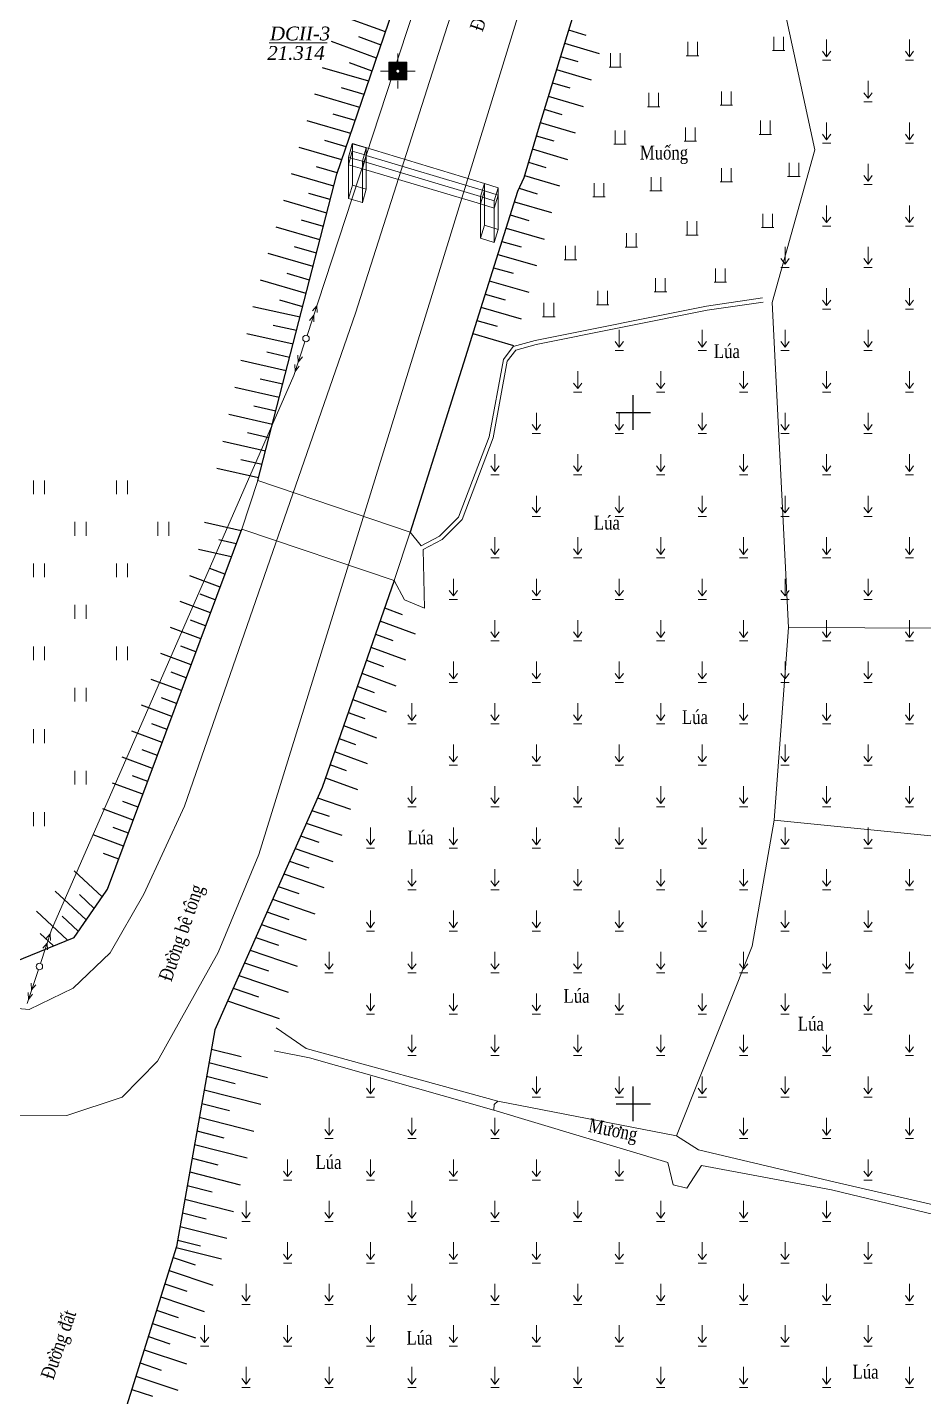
# Model space of a CAD drawing. Header units: metres. Extents: x 585499 to 586851, y 1565849 to 1566901.
# Drawn here: x 585956.2 to 586021, y 1566178.8 to 1566277.9 of the extents above; entities that cross this region are included whole.
import ezdxf
from ezdxf.enums import TextEntityAlignment as Align

# ---------------------------------------------------------------- set-up
doc = ezdxf.new("R2010")
doc.units = ezdxf.units.M
for name, color, linetype, lineweight in [('cau cong', 172, 'Continuous', 0), ('DAUGACH', 7, 'Continuous', 0), ('dct', 7, 'Continuous', 0), ('duong bo', 97, 'Continuous', 0), ('duong nhua-bt', 10, 'Continuous', 0), ('Ghi chu', 2, 'Continuous', 5), ('KHOI_500', 3, 'Continuous', 0), ('ten', 90, 'Continuous', 0), ('text', 7, 'Continuous', 0), ('ThucVat', 90, 'Continuous', 0), ('thuy van', 111, 'Continuous', 0), ('VUONG', 2, 'Continuous', 0), ('đuongdien', 2, 'Continuous', 0)]:
    doc.layers.add(name, color=color, linetype=linetype, lineweight=lineweight)
for name, color, linetype in [('CTL', 165, 'Continuous'), ('K_HUNG', 7, 'Continuous'), ('taluy', 15, 'Continuous')]:
    doc.layers.add(name, color=color, linetype=linetype)
doc.styles.add('ghi chu', font='times.ttf', dxfattribs={"height": 1})
doc.styles.add('VNTIMEI', font='')
doc.styles.get('VNTIMEI').set_extended_font_data('.VnTime', italic=True)
doc.linetypes.add('TAluy-500', pattern='A,0.667,[130,ltypeshp.shx,S=-0.25,R=0,X=-0.25,Y=0.25],0.333', length=1)
doc.linetypes.add('TAluy-500N', pattern='A,0.667,[130,ltypeshp.shx,S=-0.25,R=0,X=0.25,Y=-0.25],0.333', length=1)

# ---------------------------------------------------------------- blocks, each defined once
blk = doc.blocks.new('cdct')
at = {"layer": 'Ghi chu'}
for points in [[(-0.95, 0), (-11.23, 0)], [(-8.18, -0.66), (-10, 0), (-8.18, 0.7)], [(-5.32, -0.66), (-7.15, 0), (-5.32, 0.7)], [(0.95, 0), (11.23, 0)], [(5.32, -0.66), (7.15, 0), (5.32, 0.7)], [(8.18, -0.66), (10, 0), (8.18, 0.7)]]:
    blk.add_lwpolyline(points, dxfattribs=at)
blk.add_circle((0, 0), 0.947, dxfattribs=at)
blk = doc.blocks.new('fdsa')
at = {"layer": 'ThucVat', "color": 8}
for p, q in [((586981.426, 1565459.991), (586981.426, 1565458.991)), ((586982.126, 1565459.991), (586982.126, 1565458.991))]:
    blk.add_line(p, q, dxfattribs=at)
blk.add_lwpolyline([(586981.326, 1565458.991), (586982.226, 1565458.991)], dxfattribs=at)
blk = doc.blocks.new('aa')
at = {"layer": 'ThucVat', "color": 8}
for p, q in [((586849.349, 1565409.619), (586849.349, 1565410.869)), ((586849.349, 1565409.619), (586849.049, 1565410.019)), ((586849.349, 1565409.619), (586849.649, 1565410.019)), ((586849.049, 1565409.369), (586849.649, 1565409.369))]:
    blk.add_line(p, q, dxfattribs=at)
blk = doc.blocks.new('dcs')
at = {"layer": 'ThucVat', "color": 8}
for points in [[(587828.57, 1565298.144), (587828.57, 1565297.144)], [(587829.37, 1565298.144), (587829.37, 1565297.144)]]:
    blk.add_lwpolyline(points, dxfattribs=at)
blk = doc.blocks.new('m_betong')
at = {"layer": 'DAUGACH'}
for p, q in [((0, 0.001), (0, 0.0018)), ((-0.0018, 0), (-0.001, 0)), ((0.001, 0), (0.0018, 0)), ((0, -0.0018), (0, -0.001))]:
    blk.add_line(p, q, dxfattribs=at)
at = {"layer": 'VUONG', "color": 6}
for p, q in [((-0.00088, -0.00092), (-0.00088, 0.00092)), ((-0.00088, -0.00092), (-0.00088, 0.00092)), ((-0.00083, -0.00092), (-0.00083, 0.00092)), ((-0.00078, -0.00092), (-0.00078, 0.00092)), ((-0.00073, -0.00092), (-0.00073, 0.00092)), ((-0.00068, -0.00092), (-0.00068, 0.00092)), ((-0.00063, -0.00092), (-0.00063, 0.00092)), ((-0.00058, -0.00092), (-0.00058, 0.00092)), ((-0.00053, -0.00092), (-0.00053, 0.00092)), ((-0.00048, -0.00092), (-0.00048, 0.00092)), ((-0.00048, -0.00092), (-0.00048, 0.00092)), ((-0.00043, -0.00092), (-0.00043, 0.00092)), ((-0.00038, -0.00092), (-0.00038, 0.00092)), ((-0.00033, -0.00092), (-0.00033, 0.00092)), ((-0.00028, -0.00092), (-0.00028, 0.00092)), ((-0.00023, -0.00092), (-0.00023, 0.00092)), ((-0.00023, 0.00092), (-0.00023, -0.00092)), ((-0.00018, 0.0001), (-0.00018, 0.00092)), ((-0.00013, 0.00016), (-0.00013, 0.00092)), ((-0.00008, 0.00019), (-0.00008, 0.00092)), ((-0.00008, 0.00019), (-0.00008, 0.00092)), ((-0.00003, 0.0002), (-0.00003, 0.00092)), ((0.00002, 0.0002), (0.00002, 0.00092)), ((0.00007, 0.00019), (0.00007, 0.00092)), ((0.00012, 0.00016), (0.00012, 0.00092)), ((0.00017, 0.00011), (0.00017, 0.00092)), ((0.00022, -0.00092), (0.00022, 0.00092)), ((0.00027, -0.00092), (0.00027, 0.00092)), ((0.00032, -0.00092), (0.00032, 0.00092)), ((0.00032, -0.00092), (0.00032, 0.00092)), ((0.00037, -0.00092), (0.00037, 0.00092)), ((0.00042, -0.00092), (0.00042, 0.00092)), ((0.00047, -0.00092), (0.00047, 0.00092)), ((0.00052, -0.00092), (0.00052, 0.00092)), ((0.00057, -0.00092), (0.00057, 0.00092)), ((0.00062, -0.00092), (0.00062, 0.00092)), ((0.00067, -0.00092), (0.00067, 0.00092)), ((0.00072, -0.00092), (0.00072, 0.00092)), ((0.00072, -0.00092), (0.00072, 0.00092)), ((0.00077, -0.00092), (0.00077, 0.00092)), ((0.00082, -0.00092), (0.00082, 0.00092)), ((0.00087, -0.00092), (0.00087, 0.00092)), ((-0.00018, -0.0001), (-0.00018, -0.00092)), ((-0.00013, -0.00016), (-0.00013, -0.00092)), ((-0.00008, -0.00019), (-0.00008, -0.00092)), ((-0.00003, -0.0002), (-0.00003, -0.00092)), ((0.00002, -0.0002), (0.00002, -0.00092)), ((0.00007, -0.00019), (0.00007, -0.00092)), ((0.00012, -0.00016), (0.00012, -0.00092)), ((0.00017, -0.00011), (0.00017, -0.00092))]:
    blk.add_line(p, q, dxfattribs=at)
blk.add_lwpolyline([(-0.00092, -0.00092), (0.00092, -0.00092), (0.00092, 0.00092), (-0.00092, 0.00092)], close=True, dxfattribs=at)
blk.add_circle((0, 0), 0.000204, dxfattribs=at)

msp = doc.modelspace()

# ---------------------------------------------------------------- linework, layer by layer
at = {"layer": 'cau cong', "color": 8, "elevation": 14.25}
msp.add_lwpolyline([(585972.843, 1566245.085), (585983.848, 1566241.358), (585982.685, 1566237.848), (585971.666, 1566241.579)], close=True, dxfattribs=at)
at = {"layer": 'CTL', "color": 8}
for p, q in [((585982.075, 1566277.528, 14.25), (585978.853, 1566278.708, 14.25)), ((585982.075, 1566277.528, 14.25), (585978.853, 1566278.708, 14.25)), ((585981.752, 1566276.581, 14.25), (585980.13, 1566277.175, 14.25)), ((585981.752, 1566276.581, 14.25), (585980.13, 1566277.175, 14.25)), ((585995.315, 1566277.677, 14.25), (585996.559, 1566277.305, 14.25)), ((585995.315, 1566277.677, 14.25), (585996.559, 1566277.305, 14.25)), ((585981.429, 1566275.634, 14.25), (585978.164, 1566276.831, 14.25)), ((585981.429, 1566275.634, 14.25), (585978.164, 1566276.831, 14.25)), ((585995.022, 1566276.721, 14.25), (585997.517, 1566275.976, 14.25)), ((585995.022, 1566276.721, 14.25), (585997.517, 1566275.976, 14.25)), ((585981.106, 1566274.687, 14.25), (585979.463, 1566275.29, 14.25)), ((585981.106, 1566274.687, 14.25), (585979.463, 1566275.29, 14.25)), ((585994.729, 1566275.765, 14.25), (585995.98, 1566275.391, 14.25)), ((585994.729, 1566275.765, 14.25), (585995.98, 1566275.391, 14.25)), ((585980.859, 1566273.964, 14.25), (585977.514, 1566274.94, 14.25)), ((585980.859, 1566273.964, 14.25), (585977.514, 1566274.94, 14.25)), ((585994.436, 1566274.809, 14.25), (585996.945, 1566274.059, 14.25)), ((585994.436, 1566274.809, 14.25), (585996.945, 1566274.059, 14.25)), ((585980.533, 1566273.017, 14.25), (585978.884, 1566273.499, 14.25)), ((585980.533, 1566273.017, 14.25), (585978.884, 1566273.499, 14.25)), ((585994.143, 1566273.853, 14.25), (585995.401, 1566273.477, 14.25)), ((585994.143, 1566273.853, 14.25), (585995.401, 1566273.477, 14.25)), ((585980.208, 1566272.071, 14.25), (585976.954, 1566273.02, 14.25)), ((585980.208, 1566272.071, 14.25), (585976.954, 1566273.02, 14.25)), ((585993.85, 1566272.896, 14.25), (585996.372, 1566272.143, 14.25)), ((585993.85, 1566272.896, 14.25), (585996.372, 1566272.143, 14.25)), ((585979.882, 1566271.124, 14.25), (585978.278, 1566271.592, 14.25)), ((585979.882, 1566271.124, 14.25), (585978.278, 1566271.592, 14.25)), ((585993.557, 1566271.94, 14.25), (585994.822, 1566271.563, 14.25)), ((585993.557, 1566271.94, 14.25), (585994.822, 1566271.563, 14.25)), ((585979.556, 1566270.177, 14.25), (585976.394, 1566271.1, 14.25)), ((585979.556, 1566270.177, 14.25), (585976.394, 1566271.1, 14.25)), ((585993.264, 1566270.984, 14.25), (585995.8, 1566270.227, 14.25)), ((585993.264, 1566270.984, 14.25), (585995.8, 1566270.227, 14.25)), ((585978.905, 1566268.284, 14.25), (585975.833, 1566269.18, 14.25)), ((585978.905, 1566268.284, 14.25), (585975.833, 1566269.18, 14.25)), ((585979.231, 1566269.23, 14.25), (585977.672, 1566269.685, 14.25)), ((585979.231, 1566269.23, 14.25), (585977.672, 1566269.685, 14.25)), ((585992.978, 1566270.026, 14.25), (585994.246, 1566269.647, 14.25)), ((585992.978, 1566270.026, 14.25), (585994.246, 1566269.647, 14.25)), ((585992.693, 1566269.068, 14.25), (585995.227, 1566268.31, 14.25)), ((585992.693, 1566269.068, 14.25), (585995.227, 1566268.31, 14.25)), ((585978.323, 1566266.37, 14.25), (585975.273, 1566267.261, 14.25)), ((585978.323, 1566266.37, 14.25), (585975.273, 1566267.261, 14.25)), ((585978.58, 1566267.337, 14.25), (585977.066, 1566267.779, 14.25)), ((585978.58, 1566267.337, 14.25), (585977.066, 1566267.779, 14.25)), ((585992.407, 1566268.109, 14.25), (585993.674, 1566267.731, 14.25)), ((585992.407, 1566268.109, 14.25), (585993.674, 1566267.731, 14.25)), ((585991.733, 1566266.223, 14.25), (585993.051, 1566265.83, 14.25)), ((585991.733, 1566266.223, 14.25), (585993.051, 1566265.83, 14.25)), ((585992.121, 1566267.151, 14.25), (585994.655, 1566266.394, 14.25)), ((585992.121, 1566267.151, 14.25), (585994.655, 1566266.394, 14.25)), ((585977.824, 1566264.433, 14.25), (585974.713, 1566265.341, 14.25)), ((585977.824, 1566264.433, 14.25), (585974.713, 1566265.341, 14.25)), ((585978.073, 1566265.401, 14.25), (585976.533, 1566265.851, 14.25)), ((585978.073, 1566265.401, 14.25), (585976.533, 1566265.851, 14.25)), ((585991.394, 1566265.248, 14.25), (585994.088, 1566264.476, 14.25)), ((585991.394, 1566265.248, 14.25), (585994.088, 1566264.476, 14.25)), ((585991.092, 1566264.294, 14.25), (585992.452, 1566263.904, 14.25)), ((585991.092, 1566264.294, 14.25), (585992.452, 1566263.904, 14.25)), ((585977.325, 1566262.495, 14.25), (585974.152, 1566263.421, 14.25)), ((585977.325, 1566262.495, 14.25), (585974.152, 1566263.421, 14.25)), ((585977.574, 1566263.464, 14.25), (585976.003, 1566263.922, 14.25)), ((585977.574, 1566263.464, 14.25), (585976.003, 1566263.922, 14.25)), ((585990.79, 1566263.34, 14.25), (585993.538, 1566262.553, 14.25)), ((585990.79, 1566263.34, 14.25), (585993.538, 1566262.553, 14.25)), ((585990.488, 1566262.386, 14.25), (585991.875, 1566261.989, 14.25)), ((585990.488, 1566262.386, 14.25), (585991.875, 1566261.989, 14.25)), ((585976.826, 1566260.557, 14.25), (585973.592, 1566261.501, 14.25)), ((585976.826, 1566260.557, 14.25), (585973.592, 1566261.501, 14.25)), ((585977.075, 1566261.526, 14.25), (585975.474, 1566261.993, 14.25)), ((585977.075, 1566261.526, 14.25), (585975.474, 1566261.993, 14.25)), ((585990.186, 1566261.433, 14.25), (585992.987, 1566260.631, 14.25)), ((585990.186, 1566261.433, 14.25), (585992.987, 1566260.631, 14.25)), ((585989.884, 1566260.479, 14.25), (585991.298, 1566260.074, 14.25)), ((585989.884, 1566260.479, 14.25), (585991.298, 1566260.074, 14.25)), ((585976.327, 1566258.619, 14.25), (585973.031, 1566259.581, 14.25)), ((585976.327, 1566258.619, 14.25), (585973.031, 1566259.581, 14.25)), ((585976.577, 1566259.588, 14.25), (585974.944, 1566260.064, 14.25)), ((585976.577, 1566259.588, 14.25), (585974.944, 1566260.064, 14.25)), ((585989.582, 1566259.525, 14.25), (585992.437, 1566258.708, 14.25)), ((585989.582, 1566259.525, 14.25), (585992.437, 1566258.708, 14.25)), ((585989.28, 1566258.572, 14.25), (585990.72, 1566258.159, 14.25)), ((585989.28, 1566258.572, 14.25), (585990.72, 1566258.159, 14.25)), ((585975.884, 1566256.896, 14.25), (585972.483, 1566257.658, 14.25)), ((585975.884, 1566256.896, 14.25), (585972.483, 1566257.658, 14.25)), ((585976.078, 1566257.65, 14.25), (585974.414, 1566258.136, 14.25)), ((585976.078, 1566257.65, 14.25), (585974.414, 1566258.136, 14.25)), ((585988.978, 1566257.618, 14.25), (585991.886, 1566256.785, 14.25)), ((585988.978, 1566257.618, 14.25), (585991.886, 1566256.785, 14.25)), ((585975.634, 1566255.927, 14.25), (585973.949, 1566256.305, 14.25)), ((585975.634, 1566255.927, 14.25), (585973.949, 1566256.305, 14.25)), ((585988.676, 1566256.664, 14.25), (585990.143, 1566256.244, 14.25)), ((585988.676, 1566256.664, 14.25), (585990.143, 1566256.244, 14.25)), ((585975.385, 1566254.958, 14.25), (585972.045, 1566255.706, 14.25)), ((585975.385, 1566254.958, 14.25), (585972.045, 1566255.706, 14.25)), ((585988.377, 1566255.71, 14.25), (585991.335, 1566254.862, 14.25)), ((585988.377, 1566255.71, 14.25), (585991.335, 1566254.862, 14.25)), ((585975.135, 1566253.989, 14.25), (585973.481, 1566254.36, 14.25)), ((585975.135, 1566253.989, 14.25), (585973.481, 1566254.36, 14.25)), ((585974.886, 1566253.02, 14.25), (585971.608, 1566253.755, 14.25)), ((585974.886, 1566253.02, 14.25), (585971.608, 1566253.755, 14.25)), ((585974.636, 1566252.051, 14.25), (585973.013, 1566252.415, 14.25)), ((585974.636, 1566252.051, 14.25), (585973.013, 1566252.415, 14.25)), ((585974.387, 1566251.082, 14.25), (585971.171, 1566251.803, 14.25)), ((585974.387, 1566251.082, 14.25), (585971.171, 1566251.803, 14.25)), ((585974.138, 1566250.114, 14.25), (585972.545, 1566250.471, 14.25)), ((585974.138, 1566250.114, 14.25), (585972.545, 1566250.471, 14.25)), ((585973.888, 1566249.145, 14.25), (585970.733, 1566249.852, 14.25)), ((585973.888, 1566249.145, 14.25), (585970.733, 1566249.852, 14.25)), ((585973.639, 1566248.176, 14.25), (585972.077, 1566248.526, 14.25)), ((585973.639, 1566248.176, 14.25), (585972.077, 1566248.526, 14.25)), ((585973.389, 1566247.207, 14.25), (585970.296, 1566247.9, 14.25)), ((585973.389, 1566247.207, 14.25), (585970.296, 1566247.9, 14.25)), ((585973.14, 1566246.238, 14.25), (585971.609, 1566246.581, 14.25)), ((585973.14, 1566246.238, 14.25), (585971.609, 1566246.581, 14.25)), ((585972.89, 1566245.269, 14.25), (585969.859, 1566245.949, 14.25)), ((585972.89, 1566245.269, 14.25), (585969.859, 1566245.949, 14.25)), ((585971.62, 1566241.455, 14.25), (585968.984, 1566242.045, 14.25)), ((585971.62, 1566241.455, 14.25), (585968.984, 1566242.045, 14.25)), ((585971.267, 1566240.509, 14.25), (585970.016, 1566240.789, 14.25)), ((585971.267, 1566240.509, 14.25), (585970.016, 1566240.789, 14.25)), ((585970.915, 1566239.563, 14.25), (585968.546, 1566240.094, 14.25)), ((585970.915, 1566239.563, 14.25), (585968.546, 1566240.094, 14.25)), ((585970.452, 1566238.321, 14.25), (585969.359, 1566238.729, 14.25)), ((585970.452, 1566238.321, 14.25), (585969.359, 1566238.729, 14.25)), ((585970.103, 1566237.384, 14.25), (585967.917, 1566238.199, 14.25)), ((585970.103, 1566237.384, 14.25), (585967.917, 1566238.199, 14.25)), ((585969.754, 1566236.447, 14.25), (585968.66, 1566236.855, 14.25)), ((585969.754, 1566236.447, 14.25), (585968.66, 1566236.855, 14.25)), ((585969.405, 1566235.51, 14.25), (585967.218, 1566236.325, 14.25)), ((585969.405, 1566235.51, 14.25), (585967.218, 1566236.325, 14.25)), ((585981.997, 1566235.872, 14.25), (585983.276, 1566235.398, 14.25)), ((585981.997, 1566235.872, 14.25), (585983.276, 1566235.398, 14.25)), ((585969.055, 1566234.573, 14.25), (585967.962, 1566234.981, 14.25)), ((585969.055, 1566234.573, 14.25), (585967.962, 1566234.981, 14.25)), ((585981.669, 1566234.927, 14.25), (585984.208, 1566233.986, 14.25)), ((585981.669, 1566234.927, 14.25), (585984.208, 1566233.986, 14.25)), ((585968.706, 1566233.636, 14.25), (585966.519, 1566234.451, 14.25)), ((585968.706, 1566233.636, 14.25), (585966.519, 1566234.451, 14.25)), ((585981.34, 1566233.982, 14.25), (585982.6, 1566233.515, 14.25)), ((585981.34, 1566233.982, 14.25), (585982.6, 1566233.515, 14.25)), ((585968.008, 1566231.762, 14.25), (585965.82, 1566232.578, 14.25)), ((585968.008, 1566231.762, 14.25), (585965.82, 1566232.578, 14.25)), ((585968.357, 1566232.699, 14.25), (585967.263, 1566233.107, 14.25)), ((585968.357, 1566232.699, 14.25), (585967.263, 1566233.107, 14.25)), ((585981.011, 1566233.038, 14.25), (585983.513, 1566232.11, 14.25)), ((585981.011, 1566233.038, 14.25), (585983.513, 1566232.11, 14.25)), ((585980.683, 1566232.093, 14.25), (585981.924, 1566231.633, 14.25)), ((585980.683, 1566232.093, 14.25), (585981.924, 1566231.633, 14.25)), ((585967.309, 1566229.888, 14.25), (585965.121, 1566230.704, 14.25)), ((585967.309, 1566229.888, 14.25), (585965.121, 1566230.704, 14.25)), ((585967.659, 1566230.825, 14.25), (585966.565, 1566231.233, 14.25)), ((585967.659, 1566230.825, 14.25), (585966.565, 1566231.233, 14.25)), ((585980.354, 1566231.148, 14.25), (585982.817, 1566230.235, 14.25)), ((585980.354, 1566231.148, 14.25), (585982.817, 1566230.235, 14.25)), ((585980.025, 1566230.204, 14.25), (585981.248, 1566229.751, 14.25)), ((585980.025, 1566230.204, 14.25), (585981.248, 1566229.751, 14.25)), ((585966.611, 1566228.013, 14.25), (585964.422, 1566228.83, 14.25)), ((585966.611, 1566228.013, 14.25), (585964.422, 1566228.83, 14.25)), ((585966.96, 1566228.95, 14.25), (585965.866, 1566229.359, 14.25)), ((585966.96, 1566228.95, 14.25), (585965.866, 1566229.359, 14.25)), ((585979.697, 1566229.259, 14.25), (585982.122, 1566228.36, 14.25)), ((585979.697, 1566229.259, 14.25), (585982.122, 1566228.36, 14.25)), ((585979.368, 1566228.314, 14.25), (585980.571, 1566227.868, 14.25)), ((585979.368, 1566228.314, 14.25), (585980.571, 1566227.868, 14.25)), ((585965.913, 1566226.139, 14.25), (585963.724, 1566226.956, 14.25)), ((585965.913, 1566226.139, 14.25), (585963.724, 1566226.956, 14.25)), ((585966.262, 1566227.076, 14.25), (585965.168, 1566227.485, 14.25)), ((585966.262, 1566227.076, 14.25), (585965.168, 1566227.485, 14.25)), ((585979.039, 1566227.37, 14.25), (585981.427, 1566226.485, 14.25)), ((585979.039, 1566227.37, 14.25), (585981.427, 1566226.485, 14.25)), ((585965.564, 1566225.202, 14.25), (585964.469, 1566225.61, 14.25)), ((585965.564, 1566225.202, 14.25), (585964.469, 1566225.61, 14.25)), ((585978.711, 1566226.425, 14.25), (585979.895, 1566225.986, 14.25)), ((585978.711, 1566226.425, 14.25), (585979.895, 1566225.986, 14.25)), ((585965.214, 1566224.265, 14.25), (585963.025, 1566225.082, 14.25)), ((585965.214, 1566224.265, 14.25), (585963.025, 1566225.082, 14.25)), ((585978.382, 1566225.48, 14.25), (585980.732, 1566224.609, 14.25)), ((585978.382, 1566225.48, 14.25), (585980.732, 1566224.609, 14.25)), ((585964.865, 1566223.328, 14.25), (585963.77, 1566223.736, 14.25)), ((585964.865, 1566223.328, 14.25), (585963.77, 1566223.736, 14.25)), ((585977.724, 1566223.591, 14.25), (585980.037, 1566222.734, 14.25)), ((585977.724, 1566223.591, 14.25), (585980.037, 1566222.734, 14.25)), ((585978.053, 1566224.536, 14.25), (585979.219, 1566224.104, 14.25)), ((585978.053, 1566224.536, 14.25), (585979.219, 1566224.104, 14.25)), ((585964.516, 1566222.391, 14.25), (585962.326, 1566223.208, 14.25)), ((585964.516, 1566222.391, 14.25), (585962.326, 1566223.208, 14.25)), ((585964.167, 1566221.454, 14.25), (585963.072, 1566221.862, 14.25)), ((585964.167, 1566221.454, 14.25), (585963.072, 1566221.862, 14.25)), ((585977.151, 1566222.142, 14.25), (585979.544, 1566221.327, 14.25)), ((585977.151, 1566222.142, 14.25), (585979.544, 1566221.327, 14.25)), ((585963.818, 1566220.517, 14.25), (585961.627, 1566221.334, 14.25)), ((585963.818, 1566220.517, 14.25), (585961.627, 1566221.334, 14.25)), ((585976.744, 1566221.224, 14.25), (585977.983, 1566220.803, 14.25)), ((585976.744, 1566221.224, 14.25), (585977.983, 1566220.803, 14.25)), ((585963.469, 1566219.58, 14.25), (585962.373, 1566219.988, 14.25)), ((585963.469, 1566219.58, 14.25), (585962.373, 1566219.988, 14.25)), ((585976.338, 1566220.307, 14.25), (585978.899, 1566219.434, 14.25)), ((585976.338, 1566220.307, 14.25), (585978.899, 1566219.434, 14.25)), ((585963.119, 1566218.643, 14.25), (585960.928, 1566219.46, 14.25)), ((585963.119, 1566218.643, 14.25), (585960.928, 1566219.46, 14.25)), ((585975.931, 1566219.389, 14.25), (585977.254, 1566218.938, 14.25)), ((585975.931, 1566219.389, 14.25), (585977.254, 1566218.938, 14.25)), ((585962.77, 1566217.706, 14.25), (585961.675, 1566218.114, 14.25)), ((585962.77, 1566217.706, 14.25), (585961.675, 1566218.114, 14.25)), ((585975.525, 1566218.471, 14.25), (585978.254, 1566217.541, 14.25)), ((585975.525, 1566218.471, 14.25), (585978.254, 1566217.541, 14.25)), ((585961.571, 1566214.973, 14.25), (585959.537, 1566216.861, 14.25)), ((585961.571, 1566214.973, 14.25), (585959.537, 1566216.861, 14.25)), ((585975.118, 1566217.553, 14.25), (585976.525, 1566217.074, 14.25)), ((585975.118, 1566217.553, 14.25), (585976.525, 1566217.074, 14.25)), ((585974.305, 1566215.717, 14.25), (585975.796, 1566215.209, 14.25)), ((585974.305, 1566215.717, 14.25), (585975.796, 1566215.209, 14.25)), ((585974.712, 1566216.635, 14.25), (585977.609, 1566215.648, 14.25)), ((585974.712, 1566216.635, 14.25), (585977.609, 1566215.648, 14.25)), ((585960.419, 1566213.314, 14.25), (585958.176, 1566215.395, 14.25)), ((585960.995, 1566214.143, 14.25), (585959.926, 1566215.136, 14.25)), ((585960.995, 1566214.143, 14.25), (585959.926, 1566215.136, 14.25)), ((585973.899, 1566214.799, 14.25), (585976.964, 1566213.755, 14.25)), ((585973.899, 1566214.799, 14.25), (585976.964, 1566213.755, 14.25)), ((585959.059, 1566211.848, 14.25), (585956.816, 1566213.929, 14.25)), ((585959.059, 1566211.848, 14.25), (585956.816, 1566213.929, 14.25)), ((585973.492, 1566213.881, 14.25), (585975.067, 1566213.344, 14.25)), ((585973.492, 1566213.881, 14.25), (585975.067, 1566213.344, 14.25)), ((585959.843, 1566212.484, 14.25), (585958.669, 1566213.573, 14.25)), ((585959.843, 1566212.484, 14.25), (585958.669, 1566213.573, 14.25)), ((585973.086, 1566212.963, 14.25), (585976.319, 1566211.861, 14.25)), ((585973.086, 1566212.963, 14.25), (585976.319, 1566211.861, 14.25)), ((585958.039, 1566211.43, 14.25), (585957.087, 1566212.313, 14.25)), ((585958.039, 1566211.43, 14.25), (585957.087, 1566212.313, 14.25)), ((585972.679, 1566212.045, 14.25), (585974.338, 1566211.48, 14.25)), ((585972.679, 1566212.045, 14.25), (585974.338, 1566211.48, 14.25)), ((585972.273, 1566211.127, 14.25), (585975.675, 1566209.968, 14.25)), ((585972.273, 1566211.127, 14.25), (585975.675, 1566209.968, 14.25)), ((585971.866, 1566210.209, 14.25), (585973.609, 1566209.615, 14.25)), ((585971.866, 1566210.209, 14.25), (585973.609, 1566209.615, 14.25)), ((585971.46, 1566209.291, 14.25), (585975.03, 1566208.075, 14.25)), ((585971.46, 1566209.291, 14.25), (585975.03, 1566208.075, 14.25)), ((585971.053, 1566208.373, 14.25), (585972.88, 1566207.751, 14.25)), ((585971.053, 1566208.373, 14.25), (585972.88, 1566207.751, 14.25)), ((585970.647, 1566207.455, 14.25), (585974.385, 1566206.182, 14.25)), ((585970.647, 1566207.455, 14.25), (585974.385, 1566206.182, 14.25)), ((585969.47, 1566203.968, 14.25), (585971.623, 1566203.423, 14.25)), ((585969.47, 1566203.968, 14.25), (585971.623, 1566203.423, 14.25)), ((585969.296, 1566202.981, 14.25), (585973.53, 1566201.908, 14.25)), ((585969.296, 1566202.981, 14.25), (585973.53, 1566201.908, 14.25)), ((585969.122, 1566201.993, 14.25), (585971.203, 1566201.466, 14.25)), ((585969.122, 1566201.993, 14.25), (585971.203, 1566201.466, 14.25)), ((585968.948, 1566201.006, 14.25), (585973.039, 1566199.969, 14.25)), ((585968.948, 1566201.006, 14.25), (585973.039, 1566199.969, 14.25)), ((585968.774, 1566200.018, 14.25), (585970.784, 1566199.509, 14.25)), ((585968.774, 1566200.018, 14.25), (585970.784, 1566199.509, 14.25)), ((585968.6, 1566199.031, 14.25), (585972.548, 1566198.031, 14.25)), ((585968.6, 1566199.031, 14.25), (585972.548, 1566198.031, 14.25)), ((585968.426, 1566198.043, 14.25), (585970.364, 1566197.552, 14.25)), ((585968.426, 1566198.043, 14.25), (585970.364, 1566197.552, 14.25)), ((585968.252, 1566197.056, 14.25), (585972.057, 1566196.092, 14.25)), ((585968.252, 1566197.056, 14.25), (585972.057, 1566196.092, 14.25)), ((585968.078, 1566196.068, 14.25), (585969.945, 1566195.595, 14.25)), ((585968.078, 1566196.068, 14.25), (585969.945, 1566195.595, 14.25)), ((585967.904, 1566195.08, 14.25), (585971.566, 1566194.153, 14.25)), ((585967.904, 1566195.08, 14.25), (585971.566, 1566194.153, 14.25)), ((585967.731, 1566194.093, 14.25), (585969.525, 1566193.638, 14.25)), ((585967.731, 1566194.093, 14.25), (585969.525, 1566193.638, 14.25)), ((585967.557, 1566193.105, 14.25), (585971.075, 1566192.214, 14.25)), ((585967.557, 1566193.105, 14.25), (585971.075, 1566192.214, 14.25)), ((585967.383, 1566192.118, 14.25), (585969.106, 1566191.681, 14.25)), ((585967.383, 1566192.118, 14.25), (585969.106, 1566191.681, 14.25)), ((585967.209, 1566191.13, 14.25), (585970.583, 1566190.276, 14.25)), ((585967.209, 1566191.13, 14.25), (585970.583, 1566190.276, 14.25)), ((585967.035, 1566190.143, 14.25), (585968.686, 1566189.725, 14.25)), ((585967.035, 1566190.143, 14.25), (585968.686, 1566189.725, 14.25)), ((585966.931, 1566189.61, 14.25), (585970.205, 1566188.781, 14.25)), ((585966.931, 1566189.61, 14.25), (585970.205, 1566188.781, 14.25)), ((585966.409, 1566187.942, 14.25), (585969.584, 1566186.88, 14.25)), ((585966.409, 1566187.942, 14.25), (585969.584, 1566186.88, 14.25)), ((585966.708, 1566188.896, 14.25), (585968.304, 1566188.362, 14.25)), ((585966.708, 1566188.896, 14.25), (585968.304, 1566188.362, 14.25)), ((585966.11, 1566186.988, 14.25), (585967.688, 1566186.46, 14.25)), ((585966.11, 1566186.988, 14.25), (585967.688, 1566186.46, 14.25)), ((585965.81, 1566186.033, 14.25), (585968.949, 1566184.983, 14.25)), ((585965.81, 1566186.033, 14.25), (585968.949, 1566184.983, 14.25)), ((585965.511, 1566185.079, 14.25), (585967.072, 1566184.557, 14.25)), ((585965.511, 1566185.079, 14.25), (585967.072, 1566184.557, 14.25)), ((585965.212, 1566184.124, 14.25), (585968.315, 1566183.087, 14.25)), ((585965.212, 1566184.124, 14.25), (585968.315, 1566183.087, 14.25)), ((585964.913, 1566183.17, 14.25), (585966.455, 1566182.654, 14.25)), ((585964.913, 1566183.17, 14.25), (585966.455, 1566182.654, 14.25)), ((585964.614, 1566182.216, 14.25), (585967.681, 1566181.19, 14.25)), ((585964.614, 1566182.216, 14.25), (585967.681, 1566181.19, 14.25)), ((585964.315, 1566181.261, 14.25), (585965.839, 1566180.751, 14.25)), ((585964.315, 1566181.261, 14.25), (585965.839, 1566180.751, 14.25)), ((585964.016, 1566180.307, 14.25), (585967.046, 1566179.293, 14.25)), ((585964.016, 1566180.307, 14.25), (585967.046, 1566179.293, 14.25)), ((585963.717, 1566179.352, 14.25), (585965.223, 1566178.849, 14.25)), ((585963.717, 1566179.352, 14.25), (585965.223, 1566178.849, 14.25))]:
    msp.add_line(p, q, dxfattribs=at)
at = {"layer": 'duong bo', "color": 8, "elevation": 14.25}
for points in [[(586003.116, 1566197.685), (586008.59, 1566211.397), (586010.188, 1566220.53), (586011.237, 1566234.452), (586010.039, 1566257.956), (586013.138, 1566268.997), (586010.285, 1566282.178), (586006.288, 1566288.537), (586004.298, 1566292.42)], [(585979.673, 1566269.453), (585979.398, 1566268.476)], [(585983.848, 1566241.358), (585984.655, 1566240.369)], [(585984.793, 1566240.102), (585984.903, 1566235.861), (585983.452, 1566236.456), (585982.685, 1566237.848)], [(586038.842, 1566234.329), (586011.237, 1566234.452)], [(586010.188, 1566220.53), (586035.772, 1566217.967)], [(585990.188, 1566200.203), (585976.325, 1566204), (585974.151, 1566205.495)], [(585974.021, 1566203.847), (585976.559, 1566203.327), (585989.91, 1566199.544)]]:
    msp.add_lwpolyline(points, dxfattribs=at)
at = {"layer": 'duong nhua-bt', "color": 8, "elevation": 14.25}
for points in [[(585967.533, 1566221.544), (585979.895, 1566257.18), (585985.248, 1566273.955), (585994.497, 1566302.686), (586008.989, 1566347.977), (586022.479, 1566390.292), (586036.784, 1566434.23), (586050.007, 1566476.543), (586062.95, 1566517.958), (586075.755, 1566558.661), (586087.817, 1566596.798), (586113.815, 1566679.504), (586113.815, 1566679.504), (586116.54, 1566689.232)], [(585998.428, 1566300.666), (585984.646, 1566255.972), (585972.908, 1566218.031), (585969.97, 1566210.937), (585965.579, 1566203.089), (585963.006, 1566200.484), (585959.008, 1566199.167), (585954.959, 1566199.173)], [(585855.392, 1566272.302), (585850.715, 1566256.224), (585850.052, 1566253.234), (585849.554, 1566248.547), (585850.439, 1566244.547), (585854.416, 1566239.327), (585857.764, 1566237.01), (585891.015, 1566225.71), (585947.176, 1566207.63), (585956.287, 1566206.835), (585959.483, 1566208.358), (585962.147, 1566210.916), (585964.58, 1566215.159), (585967.533, 1566221.544)]]:
    msp.add_lwpolyline(points, dxfattribs=at)
at = {"layer": 'K_HUNG', "color": 8}
for p, q in [((586000, 1566248.75), (586000, 1566251.25)), ((585998.75, 1566250), (586001.25, 1566250)), ((586000, 1566198.75), (586000, 1566201.25)), ((585998.75, 1566200), (586001.25, 1566200))]:
    msp.add_line(p, q, dxfattribs=at)
at = {"layer": 'KHOI_500', "color": 8, "elevation": 14.25}
for points in [[(585979.667, 1566269.433), (585979.392, 1566268.456), (585980.397, 1566268.173), (585980.672, 1566269.15), (585979.667, 1566269.433)], [(585979.673, 1566266.453), (585979.673, 1566269.453)], [(585979.673, 1566269.453), (585989.241, 1566266.563)], [(585980.678, 1566266.17), (585980.672, 1566269.15)], [(585979.667, 1566268.901), (585979.392, 1566267.924), (585980.397, 1566267.641), (585980.672, 1566268.618), (585979.667, 1566268.901)], [(585979.398, 1566265.476), (585979.398, 1566268.476)], [(585979.673, 1566266.453), (585979.673, 1566268.453)], [(585980.397, 1566265.173), (585980.397, 1566268.173)], [(585989.924, 1566265.306), (585988.939, 1566265.623), (585980.397, 1566268.173)], [(585980.673, 1566268.589), (585989.241, 1566266.031)], [(585979.398, 1566265.476), (585979.398, 1566267.476)], [(585988.939, 1566265.091), (585988.939, 1566265.091), (585980.397, 1566267.641)], [(585979.673, 1566266.453), (585979.398, 1566265.476), (585980.403, 1566265.193), (585980.678, 1566266.17), (585979.673, 1566266.453)], [(585989.241, 1566266.563), (585988.939, 1566265.623), (585989.924, 1566265.306), (585990.226, 1566266.246), (585989.241, 1566266.563)], [(585989.241, 1566263.563), (585989.241, 1566266.563)], [(585989.924, 1566265.306), (585990.226, 1566266.246)], [(585990.226, 1566263.246), (585990.226, 1566266.246)], [(585989.241, 1566266.031), (585988.939, 1566265.091), (585989.924, 1566264.775), (585990.226, 1566265.715), (585989.241, 1566266.031)], [(585988.939, 1566262.623), (585988.939, 1566265.623)], [(585989.924, 1566262.306), (585989.924, 1566265.306)], [(585988.939, 1566262.623), (585988.939, 1566264.623)], [(585988.939, 1566262.623), (585988.939, 1566264.623)], [(585989.241, 1566263.563), (585988.939, 1566262.623), (585989.924, 1566262.306), (585990.226, 1566263.246), (585989.241, 1566263.563)]]:
    msp.add_lwpolyline(points, dxfattribs=at)
at = {"layer": 'taluy', "color": 8, "elevation": 14.25}
for points in [[(585972.843, 1566245.085), (585978.547, 1566267.242), (585980.968, 1566274.282), (585990.799, 1566303.108), (586005.605, 1566349.19), (586018.905, 1566390.945), (586033.43, 1566435.244), (586045.705, 1566477.472), (586052.108, 1566495.938), (586051.103, 1566498.481), (586050.665, 1566499.44), (586048.255, 1566500.497), (586038.524, 1566504.038)], [(585972.843, 1566245.085), (585978.547, 1566267.242), (585980.968, 1566274.282), (585990.799, 1566303.108), (586005.605, 1566349.19), (586018.905, 1566390.945), (586033.43, 1566435.244), (586045.705, 1566477.472), (586052.108, 1566495.938), (586051.103, 1566498.481), (586050.665, 1566499.44), (586048.255, 1566500.497), (586038.524, 1566504.038)], [(586064.562, 1566493.315), (586060.344, 1566478.184), (586058.696, 1566473.493), (586053.07, 1566452.881), (586045.354, 1566430.118), (586030.702, 1566386.243), (586017.715, 1566345.002), (586002.013, 1566299.535), (585993.252, 1566270.945), (585992.071, 1566266.982), (585991.627, 1566265.985), (585988.532, 1566256.211), (585987.855, 1566254.024), (585983.848, 1566241.358)], [(586064.562, 1566493.315), (586060.344, 1566478.184), (586058.696, 1566473.493), (586053.07, 1566452.881), (586045.354, 1566430.118), (586030.702, 1566386.243), (586017.715, 1566345.002), (586002.013, 1566299.535), (585993.252, 1566270.945), (585992.071, 1566266.982), (585991.627, 1566265.985), (585988.532, 1566256.211), (585987.855, 1566254.024), (585983.848, 1566241.358)], [(585856.424, 1566271.781), (585853.323, 1566259.904), (585851.165, 1566251.491), (585851.679, 1566248.064), (585852.444, 1566245.594), (585854.423, 1566242.228), (585857.029, 1566239.721), (585859.595, 1566238.307), (585891.955, 1566228.44), (585927.009, 1566217.739), (585950.212, 1566210.618), (585955.223, 1566210.275), (585959.537, 1566212.044), (585961.858, 1566215.386)], [(585856.424, 1566271.781), (585853.323, 1566259.904), (585851.165, 1566251.491), (585851.679, 1566248.064), (585852.444, 1566245.594), (585854.423, 1566242.228), (585857.029, 1566239.721), (585859.595, 1566238.307), (585891.955, 1566228.44), (585927.009, 1566217.739), (585950.212, 1566210.618), (585955.223, 1566210.275), (585959.537, 1566212.044), (585961.858, 1566215.386)], [(585961.858, 1566215.386), (585961.961, 1566215.534), (585971.666, 1566241.579)], [(585961.858, 1566215.386), (585961.961, 1566215.534), (585971.666, 1566241.579)], [(585982.685, 1566237.848), (585977.476, 1566222.877), (585969.713, 1566205.347), (585966.953, 1566189.679)], [(585982.685, 1566237.848), (585977.476, 1566222.877), (585969.713, 1566205.347), (585966.953, 1566189.679)], [(585966.953, 1566189.679), (585959.379, 1566165.511), (585948.652, 1566130.48), (585942.067, 1566108.445), (585932.299, 1566080.279), (585930.313, 1566074.691)], [(585966.953, 1566189.679), (585959.379, 1566165.511), (585948.652, 1566130.48), (585942.067, 1566108.445), (585932.299, 1566080.279), (585930.313, 1566074.691)]]:
    msp.add_lwpolyline(points, dxfattribs=at)
at = {"layer": 'ten', "color": 8}
msp.add_lwpolyline([(585973.647, 1566276.751), (585977.849, 1566276.751)], dxfattribs=at)
at = {"layer": 'thuy van', "color": 8, "linetype": 'TAluy-500', "elevation": 14.25}
for points in [[(586009.351, 1566258.291), (586005.288, 1566257.693), (585992.894, 1566255.219), (585991.311, 1566254.778), (585990.596, 1566253.842), (585989.559, 1566248.256), (585987.362, 1566242.443), (585985.984, 1566241.053), (585984.655, 1566240.369)], [(586009.351, 1566258.291), (586005.288, 1566257.693), (585992.894, 1566255.219), (585991.311, 1566254.778), (585990.596, 1566253.842), (585989.559, 1566248.256), (585987.362, 1566242.443), (585985.984, 1566241.053), (585984.655, 1566240.369)], [(585990.188, 1566200.203), (585989.931, 1566199.949), (585989.91, 1566199.544), (586002.506, 1566195.767), (586002.874, 1566194.138), (586003.865, 1566193.897), (586004.942, 1566195.548), (586014.338, 1566193.775), (586033.428, 1566189.181)], [(585990.188, 1566200.203), (585989.931, 1566199.949), (585989.91, 1566199.544), (586002.506, 1566195.767), (586002.874, 1566194.138), (586003.865, 1566193.897), (586004.942, 1566195.548), (586014.338, 1566193.775), (586033.428, 1566189.181)], [(586033.757, 1566189.919), (586014.598, 1566194.347), (586004.727, 1566196.688), (586003.116, 1566197.685), (585990.188, 1566200.203)], [(586033.757, 1566189.919), (586014.598, 1566194.347), (586004.727, 1566196.688), (586003.116, 1566197.685), (585990.188, 1566200.203)]]:
    msp.add_lwpolyline(points, dxfattribs=at)
at = {"layer": 'thuy van', "color": 8, "linetype": 'TAluy-500N', "elevation": 14.25}
msp.add_lwpolyline([(586009.395, 1566257.995), (586005.34, 1566257.397), (585992.964, 1566254.927), (585991.489, 1566254.516), (585990.878, 1566253.716), (585989.849, 1566248.174), (585987.62, 1566242.277), (585986.164, 1566240.809), (585984.793, 1566240.102)], dxfattribs=at)
msp.add_lwpolyline([(586009.395, 1566257.995), (586005.34, 1566257.397), (585992.964, 1566254.927), (585991.489, 1566254.516), (585990.878, 1566253.716), (585989.849, 1566248.174), (585987.62, 1566242.277), (585986.164, 1566240.809), (585984.793, 1566240.102)], dxfattribs=at)
at = {"layer": 'đuongdien', "color": 8, "elevation": 14.25}
for points in [[(585977.204, 1566258.017), (585991.038, 1566300.233)], [(585957.913, 1566212.597), (585975.432, 1566252.689)]]:
    msp.add_lwpolyline(points, dxfattribs=at)

# ---------------------------------------------------------------- block references
at = {"layer": 'dct', "color": 8, "linetype": 'TAluy-500', "xscale": 700, "yscale": 700, "zscale": 700}
msp.add_blockref('m_betong', (585982.96, 1566274.7), dxfattribs=at)
msp.add_blockref('m_betong', (585982.96, 1566274.7), dxfattribs=at)
msp.add_blockref('m_betong', (585982.96, 1566274.7), dxfattribs=at)
msp.add_blockref('m_betong', (585982.96, 1566274.7), dxfattribs=at)
at = {"layer": 'Ghi chu', "color": 8, "xscale": 0.249999999932685, "yscale": 0.249999999932685, "zscale": 0.249999999932685, "rotation": 71.60759187456085}
for p in [(585976.318, 1566255.353, 14.25), (585957.027, 1566209.933, 14.25)]:
    msp.add_blockref('cdct', p, dxfattribs=at)
at = {"layer": 'ThucVat', "color": 8}
for name, p in [('fdsa', (-971.254, 817.192)), ('fdsa', (-977.491, 816.814)), ('aa', (-835.366, 866.118)), ('aa', (-829.366, 866.118)), ('fdsa', (-983.071, 816.001)), ('fdsa', (-980.307, 813.128)), ('fdsa', (-975.045, 813.238)), ('aa', (-832.366, 863.118)), ('fdsa', (-972.23, 811.127)), ('fdsa', (-982.746, 810.421)), ('fdsa', (-977.654, 810.638)), ('aa', (-835.366, 860.118)), ('aa', (-829.366, 860.118)), ('fdsa', (-975.045, 807.695)), ('fdsa', (-970.16, 808.074)), ('aa', (-832.366, 857.118)), ('fdsa', (-984.261, 806.61)), ('fdsa', (-980.137, 807.044)), ('fdsa', (-972.06, 804.392)), ('aa', (-835.366, 854.118)), ('aa', (-829.366, 854.118)), ('fdsa', (-977.536, 803.848)), ('fdsa', (-981.925, 802.983)), ('fdsa', (-986.323, 802.06)), ('aa', (-838.366, 851.118)), ('aa', (-832.366, 851.118)), ('fdsa', (-975.474, 800.434)), ('fdsa', (-979.812, 799.732)), ('fdsa', (-983.987, 798.812)), ('aa', (-835.366, 848.118)), ('aa', (-829.366, 848.118)), ('fdsa', (-987.889, 797.944)), ('aa', (-850.366, 845.118)), ('aa', (-844.366, 845.118)), ('aa', (-838.366, 845.118)), ('aa', (-832.366, 845.118)), ('aa', (-853.366, 842.118)), ('aa', (-847.366, 842.118)), ('aa', (-841.366, 842.118)), ('aa', (-835.366, 842.118)), ('aa', (-829.366, 842.118)), ('aa', (-856.366, 839.118)), ('aa', (-850.366, 839.118)), ('aa', (-844.366, 839.118)), ('aa', (-838.366, 839.118)), ('aa', (-832.366, 839.118)), ('aa', (-859.366, 836.118)), ('aa', (-853.366, 836.118)), ('aa', (-847.366, 836.118)), ('aa', (-841.366, 836.118)), ('aa', (-835.366, 836.118)), ('aa', (-829.366, 836.118)), ('dcs', (-1871.967, 946.949)), ('dcs', (-1871.967, 946.949)), ('dcs', (-1865.967, 946.949)), ('dcs', (-1865.967, 946.949)), ('aa', (-856.366, 833.118)), ('aa', (-850.366, 833.118)), ('aa', (-844.366, 833.118)), ('aa', (-838.366, 833.118)), ('aa', (-832.366, 833.118)), ('dcs', (-1868.967, 943.949)), ('dcs', (-1868.967, 943.949)), ('dcs', (-1862.967, 943.949)), ('dcs', (-1862.967, 943.949)), ('aa', (-859.366, 830.118)), ('aa', (-853.366, 830.118)), ('aa', (-847.366, 830.118)), ('aa', (-841.366, 830.118)), ('aa', (-835.366, 830.118)), ('aa', (-829.366, 830.118)), ('dcs', (-1871.967, 940.949)), ('dcs', (-1865.967, 940.949)), ('aa', (-862.366, 827.118)), ('aa', (-856.366, 827.118)), ('aa', (-850.366, 827.118)), ('aa', (-844.366, 827.118)), ('aa', (-838.366, 827.118)), ('aa', (-832.366, 827.118)), ('dcs', (-1868.967, 937.949)), ('aa', (-859.366, 824.118)), ('aa', (-853.366, 824.118)), ('aa', (-847.366, 824.118)), ('aa', (-841.366, 824.118)), ('aa', (-835.366, 824.118)), ('aa', (-829.366, 824.118)), ('dcs', (-1871.967, 934.949)), ('dcs', (-1865.967, 934.949)), ('aa', (-862.366, 821.118)), ('aa', (-856.366, 821.118)), ('aa', (-850.366, 821.118)), ('aa', (-844.366, 821.118)), ('aa', (-838.366, 821.118)), ('aa', (-832.366, 821.118)), ('dcs', (-1868.967, 931.949)), ('aa', (-865.366, 818.118)), ('aa', (-859.366, 818.118)), ('aa', (-853.366, 818.118)), ('aa', (-847.366, 818.118)), ('aa', (-841.366, 818.118)), ('aa', (-835.366, 818.118)), ('aa', (-829.366, 818.118)), ('dcs', (-1871.967, 928.949)), ('aa', (-862.366, 815.118)), ('aa', (-856.366, 815.118)), ('aa', (-850.366, 815.118)), ('aa', (-844.366, 815.118)), ('aa', (-838.366, 815.118)), ('aa', (-832.366, 815.118)), ('dcs', (-1868.967, 925.949)), ('aa', (-865.366, 812.118)), ('aa', (-859.366, 812.118)), ('aa', (-853.366, 812.118)), ('aa', (-847.366, 812.118)), ('aa', (-841.366, 812.118)), ('aa', (-835.366, 812.118)), ('aa', (-829.366, 812.118)), ('dcs', (-1871.967, 922.949)), ('aa', (-868.366, 809.118)), ('aa', (-862.366, 809.118)), ('aa', (-856.366, 809.118)), ('aa', (-850.366, 809.118)), ('aa', (-844.366, 809.118)), ('aa', (-838.366, 809.118)), ('aa', (-832.366, 809.118)), ('aa', (-865.366, 806.118)), ('aa', (-859.366, 806.118)), ('aa', (-853.366, 806.118)), ('aa', (-847.366, 806.118)), ('aa', (-841.366, 806.118)), ('aa', (-835.366, 806.118)), ('aa', (-829.366, 806.118)), ('aa', (-868.366, 803.118)), ('aa', (-862.366, 803.118)), ('aa', (-856.366, 803.118)), ('aa', (-850.366, 803.118)), ('aa', (-844.366, 803.118)), ('aa', (-838.366, 803.118)), ('aa', (-832.366, 803.118)), ('aa', (-871.366, 800.118)), ('aa', (-865.366, 800.118)), ('aa', (-859.366, 800.118)), ('aa', (-853.366, 800.118)), ('aa', (-847.366, 800.118)), ('aa', (-841.366, 800.118)), ('aa', (-835.366, 800.118)), ('aa', (-829.366, 800.118)), ('aa', (-868.366, 797.118)), ('aa', (-862.366, 797.118)), ('aa', (-856.366, 797.118)), ('aa', (-850.366, 797.118)), ('aa', (-844.366, 797.118)), ('aa', (-838.366, 797.118)), ('aa', (-832.366, 797.118)), ('aa', (-865.366, 794.118)), ('aa', (-859.366, 794.118)), ('aa', (-853.366, 794.118)), ('aa', (-847.366, 794.118)), ('aa', (-841.366, 794.118)), ('aa', (-835.366, 794.118)), ('aa', (-829.366, 794.118)), ('aa', (-868.366, 791.118)), ('aa', (-856.366, 791.118)), ('aa', (-850.366, 791.118)), ('aa', (-844.366, 791.118)), ('aa', (-838.366, 791.118)), ('aa', (-832.366, 791.118)), ('aa', (-871.366, 788.118)), ('aa', (-865.366, 788.118)), ('aa', (-859.366, 788.118)), ('aa', (-841.366, 788.118)), ('aa', (-835.366, 788.118)), ('aa', (-829.366, 788.118)), ('aa', (-874.366, 785.118)), ('aa', (-868.366, 785.118)), ('aa', (-862.366, 785.118)), ('aa', (-856.366, 785.118)), ('aa', (-850.366, 785.118)), ('aa', (-832.366, 785.118)), ('aa', (-877.366, 782.118)), ('aa', (-871.366, 782.118)), ('aa', (-865.366, 782.118)), ('aa', (-859.366, 782.118)), ('aa', (-853.366, 782.118)), ('aa', (-847.366, 782.118)), ('aa', (-841.366, 782.118)), ('aa', (-835.366, 782.118)), ('aa', (-874.366, 779.118)), ('aa', (-868.366, 779.118)), ('aa', (-862.366, 779.118)), ('aa', (-856.366, 779.118)), ('aa', (-850.366, 779.118)), ('aa', (-844.366, 779.118)), ('aa', (-838.366, 779.118)), ('aa', (-832.366, 779.118)), ('aa', (-877.366, 776.118)), ('aa', (-871.366, 776.118)), ('aa', (-865.366, 776.118)), ('aa', (-859.366, 776.118)), ('aa', (-853.366, 776.118)), ('aa', (-847.366, 776.118)), ('aa', (-841.366, 776.118)), ('aa', (-835.366, 776.118)), ('aa', (-829.366, 776.118)), ('aa', (-880.366, 773.118)), ('aa', (-874.366, 773.118)), ('aa', (-868.366, 773.118)), ('aa', (-862.366, 773.118)), ('aa', (-856.366, 773.118)), ('aa', (-850.366, 773.118)), ('aa', (-844.366, 773.118)), ('aa', (-838.366, 773.118)), ('aa', (-832.366, 773.118)), ('aa', (-877.366, 770.118)), ('aa', (-871.366, 770.118)), ('aa', (-865.366, 770.118)), ('aa', (-859.366, 770.118)), ('aa', (-853.366, 770.118)), ('aa', (-847.366, 770.118)), ('aa', (-841.366, 770.118)), ('aa', (-835.366, 770.118)), ('aa', (-829.366, 770.118))]:
    msp.add_blockref(name, p, dxfattribs=at)

# ---------------------------------------------------------------- texts
at = {"layer": 'ten', "color": 8, "ltscale": 0.5, "style": 'VNTIMEI'}
msp.add_text('DCII-3', height=1, dxfattribs=at).set_placement((585975.888, 1566277.918), align=Align.TOP_CENTER)
msp.add_text('21.314', height=1, dxfattribs=at).set_placement((585975.595, 1566275.21), align=Align.BOTTOM_CENTER)
at = {"layer": 'text', "color": 8, "style": 'ghi chu', "width": 0.8}
for s, rotation, p in [('Ðường bê tông', 71.02425, (585989.087, 1566277.498, 14.25)), ('Ðường bê tông', 71.02425, (585966.568, 1566208.787, 14.25)), ('Mương', 348.61468, (585996.686, 1566197.991, 14.25)), ('Ðường đất', 71.02425, (585958.033, 1566179.99, 14.25))]:
    msp.add_text(s, height=1, rotation=rotation, dxfattribs=at).set_placement(p)
for s, p in [('Muống', (586000.472, 1566268.303, 14.25)), ('Lúa', (586005.831, 1566253.943, 14.25)), ('Lúa', (585997.15, 1566241.54, 14.25)), ('Lúa', (586003.521, 1566227.474, 14.25)), ('Lúa', (585983.668, 1566218.771, 14.25)), ('Lúa', (585994.954, 1566207.312, 14.25)), ('Lúa', (586011.908, 1566205.296, 14.25)), ('Lúa', (585977.007, 1566195.293, 14.25)), ('Lúa', (585983.585, 1566182.584, 14.25)), ('Lúa', (586015.865, 1566180.13, 14.25))]:
    msp.add_text(s, height=1, dxfattribs=at).set_placement(p)

doc.saveas('drawing.dxf')
